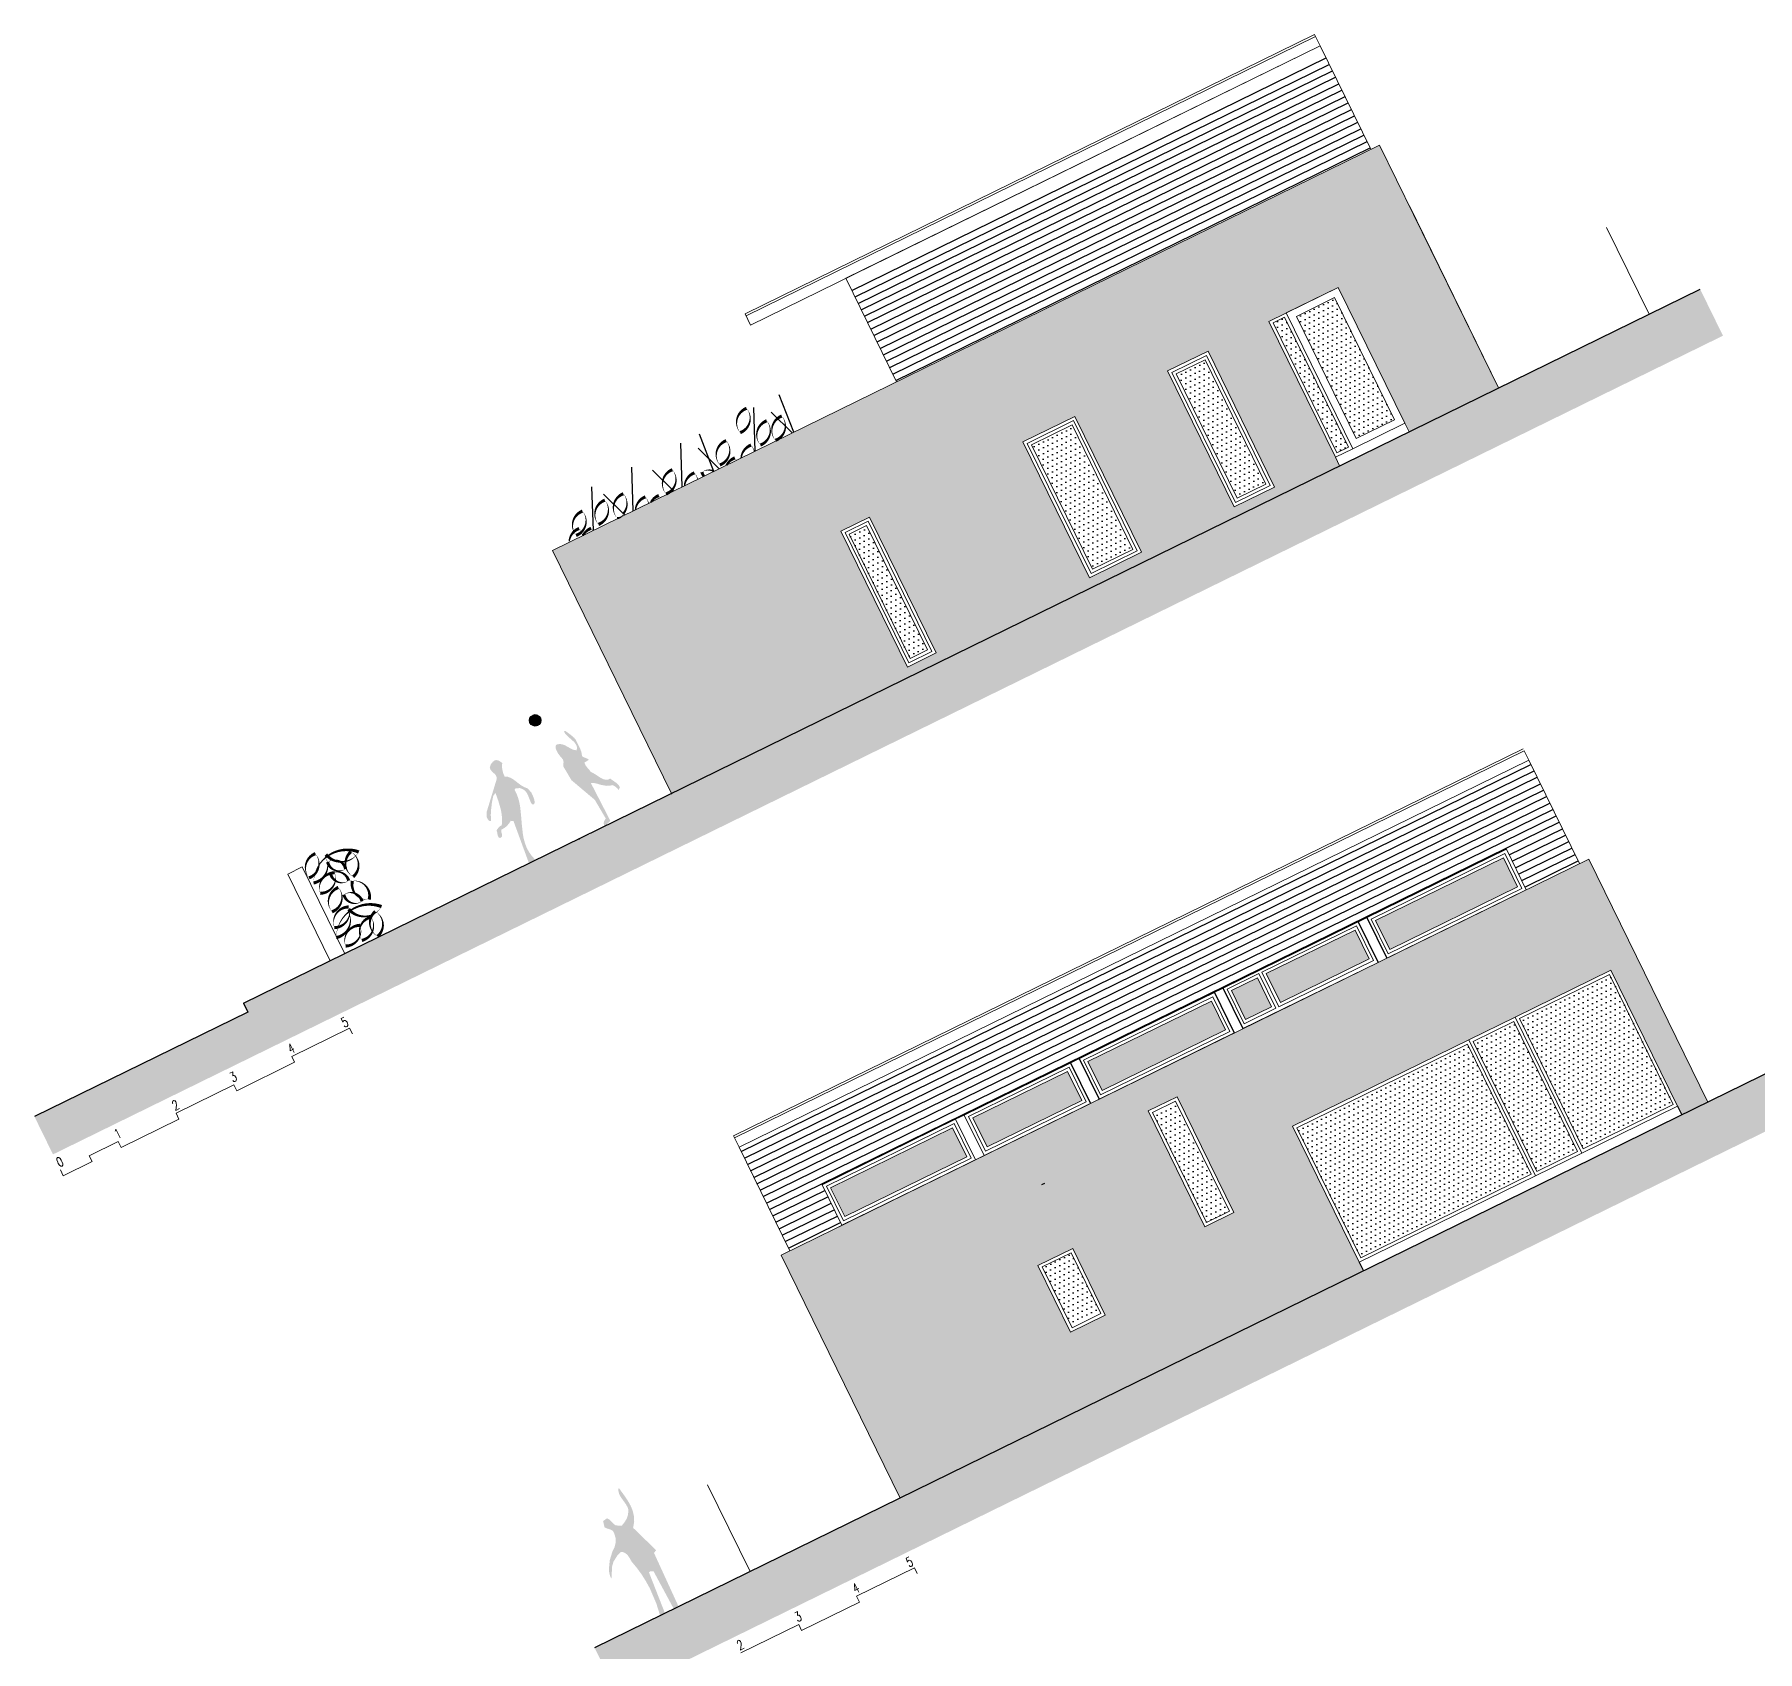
# Model space of a CAD drawing. Header units: millimetres. Extents: x 1754 to 2064, y 960 to 1845.
# Drawn here: x 1994 to 2020.75, y 1768.32 to 1793.42 of the extents above; entities that cross this region are included whole.
import ezdxf

# ---------------------------------------------------------------- set-up
doc = ezdxf.new("R2010")
doc.units = ezdxf.units.MM
for name, color, linetype in [('FIGURE_SAGOME', 252, 'Continuous'), ('koty', 3, 'Continuous'), ('okna', 4, 'Continuous'), ('SRAFA', 251, 'Continuous'), ('srafa fasada', 253, 'Continuous'), ('SRAFY', 3, 'Continuous'), ('STAFAZ', 252, 'Continuous'), ('T_stafaz', 7, 'Continuous'), ('zariz.predmety', 203, 'Continuous'), ('ZDIVO', 1, 'Continuous')]:
    doc.layers.add(name, color=color, linetype=linetype)
doc.layers.add('FLOATING-WINDOWS', color=2, linetype='Continuous', plot=False)
doc.styles.add('ROMANS', font='romans.shx', dxfattribs={"width": 0.7})
pattern_1 = [(26.114994, (1938.08568, 1884.87143), (0.000697075, 0.08874121), [0, -0.079375])]

msp = doc.modelspace()

# ---------------------------------------------------------------- hatches: boundary and pattern name
at = {"layer": 'FIGURE_SAGOME', "linetype": 'Continuous'}
h = msp.add_hatch(color=256, dxfattribs=at)
edge = h.paths.add_edge_path()
edge.add_line((2002.338, 1781.845), (2002.211, 1782.059))
edge.add_arc((2002.258, 1782.094), 0.0582, -162.8329, -143.6018, ccw=False)
edge.add_arc((2002.304, 1782.047), 0.106, 153.5795, 163.9329, ccw=False)
edge.add_line((2002.209, 1782.094), (2002.211, 1782.097))
edge.add_line((2002.211, 1782.097), (2002.215, 1782.129))
edge.add_line((2002.215, 1782.129), (2002.206, 1782.167))
edge.add_line((2002.206, 1782.167), (2002.163, 1782.216))
edge.add_line((2002.163, 1782.216), (2002.126, 1782.266))
edge.add_line((2002.126, 1782.266), (2002.1, 1782.319))
edge.add_line((2002.1, 1782.319), (2002.092, 1782.347))
edge.add_line((2002.092, 1782.347), (2002.09, 1782.376))
edge.add_line((2002.09, 1782.376), (2002.106, 1782.398))
edge.add_line((2002.106, 1782.398), (2002.151, 1782.408))
edge.add_line((2002.151, 1782.408), (2002.193, 1782.403))
edge.add_line((2002.193, 1782.403), (2002.233, 1782.389))
edge.add_line((2002.233, 1782.389), (2002.27, 1782.368))
edge.add_line((2002.27, 1782.368), (2002.344, 1782.327))
edge.add_line((2002.344, 1782.327), (2002.38, 1782.313))
edge.add_line((2002.38, 1782.313), (2002.418, 1782.311))
edge.add_line((2002.418, 1782.311), (2002.424, 1782.356))
edge.add_line((2002.424, 1782.356), (2002.41, 1782.395))
edge.add_line((2002.41, 1782.395), (2002.384, 1782.432))
edge.add_line((2002.384, 1782.432), (2002.35, 1782.465))
edge.add_line((2002.35, 1782.465), (2002.274, 1782.531))
edge.add_line((2002.274, 1782.531), (2002.242, 1782.565))
edge.add_line((2002.242, 1782.565), (2002.221, 1782.601))
edge.add_line((2002.221, 1782.601), (2002.242, 1782.611))
edge.add_line((2002.242, 1782.611), (2002.316, 1782.557))
edge.add_line((2002.316, 1782.557), (2002.384, 1782.5))
edge.add_arc((2002.286, 1782.409), 0.133, 28.3726, 43.0061, ccw=False)
edge.add_arc((2009.323, 1786.112), 7.818, -152.2562, -151.9039)
edge.add_line((2002.426, 1782.43), (2002.469, 1782.344))
edge.add_line((2002.469, 1782.344), (2002.491, 1782.284))
edge.add_line((2002.491, 1782.284), (2002.502, 1782.218))
edge.add_line((2002.502, 1782.218), (2002.533, 1782.2))
edge.add_line((2002.533, 1782.2), (2002.561, 1782.189))
edge.add_line((2002.561, 1782.189), (2002.587, 1782.179))
edge.add_line((2002.587, 1782.179), (2002.609, 1782.163))
edge.add_line((2002.609, 1782.163), (2002.57, 1782.138))
edge.add_line((2002.57, 1782.138), (2002.554, 1782.129))
edge.add_line((2002.554, 1782.129), (2002.539, 1782.116))
edge.add_line((2002.539, 1782.116), (2002.557, 1782.075))
edge.add_line((2002.557, 1782.075), (2002.585, 1782.039))
edge.add_line((2002.585, 1782.039), (2002.613, 1782.008))
edge.add_line((2002.613, 1782.008), (2002.635, 1781.975))
edge.add_line((2002.635, 1781.975), (2002.678, 1781.955))
edge.add_line((2002.678, 1781.955), (2002.718, 1781.93))
edge.add_line((2002.718, 1781.93), (2002.792, 1781.881))
edge.add_line((2002.792, 1781.881), (2002.829, 1781.863))
edge.add_line((2002.829, 1781.863), (2002.865, 1781.854))
edge.add_line((2002.865, 1781.854), (2002.902, 1781.854))
edge.add_line((2002.902, 1781.854), (2002.939, 1781.87))
edge.add_line((2002.939, 1781.87), (2003.032, 1781.805))
edge.add_line((2003.032, 1781.805), (2003.068, 1781.771))
edge.add_line((2003.068, 1781.771), (2003.081, 1781.753))
edge.add_line((2003.081, 1781.753), (2003.089, 1781.731))
edge.add_line((2003.089, 1781.731), (2003.067, 1781.693))
edge.add_line((2003.067, 1781.693), (2003.047, 1781.722))
edge.add_line((2003.047, 1781.722), (2003.02, 1781.745))
edge.add_line((2003.02, 1781.745), (2002.977, 1781.769))
edge.add_line((2002.977, 1781.769), (2002.926, 1781.759))
edge.add_line((2002.926, 1781.759), (2002.88, 1781.758))
edge.add_line((2002.88, 1781.758), (2002.794, 1781.774))
edge.add_line((2002.794, 1781.774), (2002.715, 1781.797))
edge.add_line((2002.715, 1781.797), (2002.676, 1781.803))
edge.add_line((2002.676, 1781.803), (2002.638, 1781.803))
edge.add_line((2002.638, 1781.803), (2002.94, 1781.217))
edge.add_line((2002.94, 1781.217), (2002.894, 1781.165))
edge.add_line((2002.894, 1781.165), (2002.869, 1781.15))
edge.add_line((2002.869, 1781.15), (2002.843, 1781.142))
edge.add_line((2002.843, 1781.142), (2002.838, 1781.181))
edge.add_line((2002.838, 1781.181), (2002.844, 1781.209))
edge.add_line((2002.844, 1781.209), (2002.857, 1781.231))
edge.add_line((2002.857, 1781.231), (2002.871, 1781.249))
edge.add_line((2002.871, 1781.249), (2002.7, 1781.54))
edge.add_line((2002.7, 1781.54), (2002.338, 1781.845))
h = msp.add_hatch(color=256, dxfattribs=at)
edge = h.paths.add_edge_path()
edge.add_arc((2001.95, 1781.88), 0.327, 216.587, 224.1564)
edge.add_line((2001.716, 1781.653), (2001.716, 1781.653))
edge.add_line((2001.716, 1781.653), (2001.748, 1781.58))
edge.add_line((2001.748, 1781.58), (2001.761, 1781.538))
edge.add_line((2001.761, 1781.538), (2001.769, 1781.491))
edge.add_line((2001.769, 1781.491), (2001.751, 1781.47))
edge.add_line((2001.751, 1781.47), (2001.725, 1781.47))
edge.add_line((2001.725, 1781.47), (2001.705, 1781.506))
edge.add_line((2001.705, 1781.506), (2001.689, 1781.545))
edge.add_line((2001.689, 1781.545), (2001.658, 1781.621))
edge.add_line((2001.658, 1781.621), (2001.638, 1781.656))
edge.add_line((2001.638, 1781.656), (2001.611, 1781.686))
edge.add_line((2001.611, 1781.686), (2001.578, 1781.709))
edge.add_line((2001.578, 1781.709), (2001.533, 1781.724))
edge.add_line((2001.533, 1781.724), (2001.515, 1781.721))
edge.add_line((2001.515, 1781.721), (2001.494, 1781.721))
edge.add_line((2001.494, 1781.721), (2001.472, 1781.717))
edge.add_line((2001.472, 1781.717), (2001.461, 1781.71))
edge.add_line((2001.461, 1781.71), (2001.453, 1781.698))
edge.add_line((2001.453, 1781.698), (2001.484, 1781.638))
edge.add_line((2001.484, 1781.638), (2001.508, 1781.576))
edge.add_line((2001.508, 1781.576), (2001.526, 1781.51))
edge.add_line((2001.526, 1781.51), (2001.54, 1781.441))
edge.add_line((2001.54, 1781.441), (2001.555, 1781.299))
edge.add_line((2001.555, 1781.299), (2001.567, 1781.154))
edge.add_line((2001.567, 1781.154), (2001.583, 1781.009))
edge.add_line((2001.583, 1781.009), (2001.596, 1780.939))
edge.add_line((2001.596, 1780.939), (2001.615, 1780.87))
edge.add_line((2001.615, 1780.87), (2001.64, 1780.803))
edge.add_line((2001.64, 1780.803), (2001.673, 1780.74))
edge.add_line((2001.673, 1780.74), (2001.714, 1780.679))
edge.add_line((2001.714, 1780.679), (2001.766, 1780.621))
edge.add_line((2001.766, 1780.621), (2001.771, 1780.605))
edge.add_line((2001.771, 1780.605), (2001.769, 1780.593))
edge.add_line((2001.769, 1780.593), (2001.746, 1780.58))
edge.add_line((2001.746, 1780.58), (2001.711, 1780.575))
edge.add_line((2001.711, 1780.575), (2001.675, 1780.564))
edge.add_line((2001.675, 1780.564), (2001.438, 1781.21))
edge.add_line((2001.438, 1781.21), (2001.396, 1781.215))
edge.add_line((2001.396, 1781.215), (2001.369, 1781.175))
edge.add_line((2001.369, 1781.175), (2001.34, 1781.14))
edge.add_line((2001.34, 1781.14), (2001.303, 1781.108))
edge.add_line((2001.303, 1781.108), (2001.249, 1781.076))
edge.add_line((2001.249, 1781.076), (2001.249, 1781.041))
edge.add_line((2001.249, 1781.041), (2001.259, 1781.007))
edge.add_line((2001.259, 1781.007), (2001.261, 1780.991))
edge.add_line((2001.261, 1780.991), (2001.26, 1780.975))
edge.add_line((2001.26, 1780.975), (2001.251, 1780.962))
edge.add_line((2001.251, 1780.962), (2001.233, 1780.949))
edge.add_line((2001.233, 1780.949), (2001.215, 1780.952))
edge.add_line((2001.215, 1780.952), (2001.204, 1780.961))
edge.add_line((2001.204, 1780.961), (2001.192, 1780.992))
edge.add_line((2001.192, 1780.992), (2001.185, 1781.031))
edge.add_line((2001.185, 1781.031), (2001.175, 1781.067))
edge.add_line((2001.175, 1781.067), (2001.201, 1781.105))
edge.add_line((2001.201, 1781.105), (2001.224, 1781.131))
edge.add_line((2001.224, 1781.131), (2001.255, 1781.146))
edge.add_line((2001.255, 1781.146), (2001.261, 1781.2))
edge.add_line((2001.261, 1781.2), (2001.26, 1781.26))
edge.add_line((2001.26, 1781.26), (2001.253, 1781.323))
edge.add_line((2001.253, 1781.323), (2001.241, 1781.389))
edge.add_line((2001.241, 1781.389), (2001.203, 1781.522))
edge.add_line((2001.203, 1781.522), (2001.158, 1781.647))
edge.add_line((2001.158, 1781.647), (2001.124, 1781.604))
edge.add_line((2001.124, 1781.604), (2001.103, 1781.498))
edge.add_line((2001.103, 1781.498), (2001.091, 1781.4))
edge.add_line((2001.091, 1781.4), (2001.085, 1781.307))
edge.add_line((2001.085, 1781.307), (2001.089, 1781.213))
edge.add_line((2001.089, 1781.213), (2001.07, 1781.211))
edge.add_line((2001.07, 1781.211), (2001.056, 1781.217))
edge.add_line((2001.056, 1781.217), (2001.037, 1781.243))
edge.add_line((2001.037, 1781.243), (2001.02, 1781.276))
edge.add_line((2001.02, 1781.276), (2001.02, 1781.276))
edge.add_line((2001.02, 1781.276), (2001.019, 1781.353))
edge.add_line((2001.019, 1781.353), (2001.021, 1781.353))
edge.add_line((2001.021, 1781.353), (2001.175, 1781.856))
edge.add_line((2001.175, 1781.856), (2001.177, 1781.886))
edge.add_line((2001.177, 1781.886), (2001.17, 1781.911))
edge.add_line((2001.17, 1781.911), (2001.156, 1781.932))
edge.add_line((2001.156, 1781.932), (2001.136, 1781.951))
edge.add_line((2001.136, 1781.951), (2001.095, 1781.991))
edge.add_line((2001.095, 1781.991), (2001.078, 1782.015))
edge.add_line((2001.078, 1782.015), (2001.069, 1782.044))
edge.add_line((2001.069, 1782.044), (2001.086, 1782.092))
edge.add_line((2001.086, 1782.092), (2001.116, 1782.13))
edge.add_line((2001.116, 1782.13), (2001.135, 1782.147))
edge.add_line((2001.135, 1782.147), (2001.161, 1782.157))
edge.add_line((2001.161, 1782.157), (2001.187, 1782.156))
edge.add_line((2001.187, 1782.156), (2001.21, 1782.149))
edge.add_line((2001.21, 1782.149), (2001.264, 1782.113))
edge.add_line((2001.264, 1782.113), (2001.258, 1782.066))
edge.add_line((2001.258, 1782.066), (2001.263, 1782.014))
edge.add_line((2001.263, 1782.014), (2001.276, 1781.96))
edge.add_line((2001.276, 1781.96), (2001.299, 1781.903))
edge.add_line((2001.299, 1781.903), (2001.35, 1781.898))
edge.add_line((2001.35, 1781.898), (2001.394, 1781.882))
edge.add_line((2001.394, 1781.882), (2001.435, 1781.858))
edge.add_line((2001.435, 1781.858), (2001.474, 1781.828))
edge.add_line((2001.474, 1781.828), (2001.556, 1781.766))
edge.add_line((2001.556, 1781.766), (2001.603, 1781.739))
edge.add_line((2001.603, 1781.739), (2001.657, 1781.718))
edge.add_line((2001.657, 1781.718), (2001.657, 1781.719))
edge.add_arc((2001.44, 1781.487), 0.317, 38.7099, 46.7886, ccw=False)
h = msp.add_hatch(color=256, dxfattribs=at)
edge = h.paths.add_edge_path()
edge.add_line((2002.971, 1769.866), (2002.932, 1769.737))
edge.add_line((2002.932, 1769.737), (2002.921, 1769.624))
edge.add_arc((2003.235, 1769.595), 0.315, 174.6868, 191.2875)
edge.add_arc((2003.188, 1769.586), 0.267, 191.2875, 209.0431)
edge.add_arc((2002.921, 1769.485), 0.0441, 319.9672, 372.6952)
edge.add_line((2002.964, 1769.494), (2002.964, 1769.557))
edge.add_line((2002.964, 1769.557), (2002.967, 1769.632))
edge.add_line((2002.967, 1769.632), (2002.987, 1769.709))
edge.add_arc((2003.11, 1769.679), 0.127, 142.2667, 165.8781, ccw=False)
edge.add_arc((2003.814, 1769.195), 0.98, 141.7667, 145.082, ccw=False)
edge.add_arc((2003.107, 1769.764), 0.0734, 148.0436, 148.9041, ccw=False)
edge.add_line((2003.044, 1769.803), (2003.044, 1769.802))
edge.add_line((2003.044, 1769.802), (2003.05, 1769.812))
edge.add_line((2003.05, 1769.812), (2003.104, 1769.866))
edge.add_line((2003.104, 1769.866), (2003.136, 1769.863))
edge.add_line((2003.136, 1769.863), (2003.165, 1769.852))
edge.add_line((2003.165, 1769.852), (2003.189, 1769.835))
edge.add_line((2003.189, 1769.835), (2003.211, 1769.814))
edge.add_line((2003.211, 1769.814), (2003.245, 1769.765))
edge.add_line((2003.245, 1769.765), (2003.269, 1769.719))
edge.add_line((2003.269, 1769.719), (2003.352, 1769.619))
edge.add_line((2003.352, 1769.619), (2003.428, 1769.515))
edge.add_line((2003.428, 1769.515), (2003.495, 1769.408))
edge.add_line((2003.495, 1769.408), (2003.556, 1769.297))
edge.add_line((2003.556, 1769.297), (2003.653, 1769.071))
edge.add_line((2003.653, 1769.071), (2003.724, 1768.846))
edge.add_line((2003.724, 1768.846), (2003.79, 1768.848))
edge.add_line((2003.79, 1768.848), (2003.81, 1768.861))
edge.add_line((2003.81, 1768.861), (2003.542, 1769.545))
edge.add_line((2003.542, 1769.545), (2003.558, 1769.567))
edge.add_line((2003.558, 1769.567), (2003.612, 1769.565))
edge.add_line((2003.612, 1769.565), (2003.925, 1768.984))
edge.add_line((2003.925, 1768.984), (2003.994, 1769.032))
edge.add_line((2003.994, 1769.032), (2003.619, 1769.85))
edge.add_line((2003.619, 1769.85), (2003.652, 1769.893))
edge.add_line((2003.652, 1769.893), (2003.295, 1770.24))
edge.add_line((2003.295, 1770.24), (2003.311, 1770.334))
edge.add_line((2003.311, 1770.334), (2003.307, 1770.423))
edge.add_line((2003.307, 1770.423), (2003.288, 1770.506))
edge.add_line((2003.288, 1770.506), (2003.256, 1770.584))
edge.add_line((2003.256, 1770.584), (2003.215, 1770.658))
edge.add_line((2003.215, 1770.658), (2003.168, 1770.728))
edge.add_line((2003.168, 1770.728), (2003.069, 1770.864))
edge.add_line((2003.069, 1770.864), (2003.066, 1770.816))
edge.add_line((2003.066, 1770.816), (2003.076, 1770.771))
edge.add_line((2003.076, 1770.771), (2003.097, 1770.729))
edge.add_line((2003.097, 1770.729), (2003.124, 1770.688))
edge.add_line((2003.124, 1770.688), (2003.181, 1770.609))
edge.add_line((2003.181, 1770.609), (2003.205, 1770.568))
edge.add_line((2003.205, 1770.568), (2003.221, 1770.524))
edge.add_line((2003.221, 1770.524), (2003.216, 1770.445))
edge.add_line((2003.216, 1770.445), (2003.194, 1770.38))
edge.add_line((2003.194, 1770.38), (2003.16, 1770.325))
edge.add_line((2003.16, 1770.325), (2003.118, 1770.273))
edge.add_line((2003.118, 1770.273), (2003.022, 1770.278))
edge.add_line((2003.022, 1770.278), (2002.982, 1770.311))
edge.add_line((2002.982, 1770.311), (2002.95, 1770.345))
edge.add_line((2002.95, 1770.345), (2002.919, 1770.373))
edge.add_line((2002.919, 1770.373), (2002.888, 1770.387))
edge.add_line((2002.888, 1770.387), (2002.829, 1770.345))
edge.add_line((2002.829, 1770.345), (2002.85, 1770.249))
edge.add_line((2002.85, 1770.249), (2002.888, 1770.231))
edge.add_line((2002.888, 1770.231), (2002.932, 1770.218))
edge.add_line((2002.932, 1770.218), (2002.973, 1770.2))
edge.add_line((2002.973, 1770.2), (2002.987, 1770.184))
edge.add_line((2002.987, 1770.184), (2002.998, 1770.161))
edge.add_line((2002.998, 1770.161), (2003.022, 1770.086))
edge.add_line((2003.022, 1770.086), (2003.023, 1770.007))
edge.add_line((2003.023, 1770.007), (2003.004, 1769.933))
edge.add_line((2003.004, 1769.933), (2002.971, 1769.866))
edge.add_line((2002.971, 1769.866), (2002.971, 1769.866))
at = {"layer": 'SRAFA'}
h = msp.add_hatch(dxfattribs=at)
h.set_pattern_fill('LINE,_O', color=256, scale=0.035)
h.set_pattern_definition([(26.11499, (1938.17371, 1884.69185), (-0.04891435, 0.09978052), [])])
h.paths.add_polyline_path([(2014.048, 1793.067), (2006.685, 1789.457), (2007.385, 1788.03), (2014.748, 1791.639)])
for points in [[(1994.289, 1776.037), (2020.213, 1788.745), (2019.859, 1789.467), (2002.623, 1781.017), (2002.626, 1780.997), (2002.586, 1781), (1997.247, 1778.382), (1997.313, 1778.247), (1994.001, 1776.624)], [(2003.051, 1767.656), (2027.889, 1779.832), (2027.601, 1780.419), (2024.289, 1778.796), (2024.223, 1778.93), (2016.612, 1775.199), (2016.599, 1775.18), (2016.577, 1775.175), (2016.574, 1775.181), (2002.697, 1768.378)]]:
    msp.add_hatch(color=256, dxfattribs=at).paths.add_polyline_path(points)
h = msp.add_hatch(dxfattribs=at)
h.set_pattern_fill('LINE,_O', color=256, scale=0.035)
h.set_pattern_definition([(26.11499, (1938.08568, 1884.87143), (-0.04891435, 0.09978052), [])])
h.paths.add_polyline_path([(2017.198, 1782.158), (2004.939, 1776.148), (2005.727, 1774.541), (2006.535, 1774.937), (2006.227, 1775.565), (2008.3, 1776.582), (2008.435, 1776.648), (2010.086, 1777.457), (2016.851, 1780.773), (2017.159, 1780.145), (2017.986, 1780.55)])
h = msp.add_hatch(dxfattribs=at)
h.set_pattern_fill('LINE,_O', color=256, scale=0.07)
h.set_pattern_definition([(206.115, (2003.21484, 1716.31892), (0.0978287, -0.199561), [])])
h.paths.add_polyline_path([(2013.157, 1779.07), (2013.714, 1779.343), (2013.826, 1779.115), (2013.269, 1778.842)], flags=24)
at = {"layer": 'srafa fasada', "linetype": 'Continuous', "lineweight": 0}
h = msp.add_hatch(color=253, dxfattribs=at)
h.dxf.hatch_style = 1
h.paths.add_polyline_path([(2014.883, 1791.705), (2003.108, 1785.933, -0.092693), (2003.078, 1785.918), (2002.042, 1785.411), (2003.891, 1781.639), (2014.262, 1786.723), (2014.196, 1786.858), (2013.162, 1788.968), (2014.239, 1789.496), (2015.274, 1787.386), (2015.34, 1787.251), (2016.731, 1787.934)])
h.paths.add_polyline_path([(2009.346, 1787.097), (2010.154, 1787.493), (2011.188, 1785.383), (2010.38, 1784.987)], flags=16)
h.paths.add_polyline_path([(2009.412, 1787.074), (2010.131, 1787.427), (2011.121, 1785.406), (2010.403, 1785.054)], flags=0)
h.paths.add_polyline_path([(2009.479, 1787.052), (2010.108, 1787.36), (2011.054, 1785.429), (2010.426, 1785.121)], flags=0)
h.paths.add_polyline_path([(2006.966, 1785.931), (2008, 1783.821), (2007.552, 1783.601), (2006.517, 1785.711)], flags=16)
h.paths.add_polyline_path([(2006.943, 1785.864), (2007.934, 1783.844), (2007.574, 1783.668), (2006.584, 1785.688)], flags=0)
h.paths.add_polyline_path([(2006.92, 1785.797), (2007.867, 1783.867), (2007.597, 1783.734), (2006.651, 1785.665)], flags=0)
h.paths.add_polyline_path([(2011.59, 1788.198), (2012.219, 1788.506), (2013.253, 1786.396), (2012.625, 1786.088)], flags=16)
h.paths.add_polyline_path([(2011.657, 1788.175), (2012.196, 1788.439), (2013.186, 1786.419), (2012.648, 1786.155)], flags=0)
h.paths.add_polyline_path([(2011.724, 1788.152), (2012.173, 1788.372), (2013.119, 1786.442), (2012.671, 1786.221)], flags=0)
h = msp.add_hatch(color=253, dxfattribs=at)
h.dxf.hatch_style = 1
h.paths.add_polyline_path([(2018.13, 1780.621), (2012.716, 1777.967), (2006.985, 1775.157), (2006.535, 1774.937), (2006.311, 1774.827), (2005.593, 1774.475), (2007.441, 1770.703), (2014.632, 1774.229), (2014.566, 1774.363), (2013.532, 1776.473), (2016.269, 1777.815), (2016.987, 1778.167), (2018.474, 1778.896), (2019.508, 1776.786), (2019.574, 1776.651), (2019.979, 1776.85)])
h.paths.add_polyline_path([(2012.619, 1775.135), (2012.17, 1774.915), (2011.29, 1776.711), (2011.739, 1776.931)], flags=16)
h.paths.add_polyline_path([(2012.552, 1775.158), (2012.193, 1774.982), (2011.357, 1776.688), (2011.716, 1776.864)], flags=0)
h.paths.add_polyline_path([(2010.118, 1774.577), (2010.624, 1773.544), (2010.086, 1773.28), (2009.579, 1774.313)], flags=16)
h.paths.add_polyline_path([(2010.095, 1774.51), (2010.557, 1773.567), (2010.108, 1773.347), (2009.646, 1774.29)], flags=0)
at = {"layer": 'SRAFY'}
h = msp.add_hatch(dxfattribs=at)
h.set_pattern_fill('DOTS', color=256, scale=0.05, style=0)
h.set_pattern_definition(pattern_1)
h.paths.add_polyline_path([(2014.184, 1789.336), (2013.592, 1789.045), (2014.52, 1787.151), (2015.113, 1787.441)])
h.paths.add_polyline_path([(2013.408, 1789.033), (2013.229, 1788.945), (2014.219, 1786.925), (2014.399, 1787.013)])
h = msp.add_hatch(dxfattribs=at)
h.set_pattern_fill('DOTS', color=256, scale=0.05, style=0)
h.set_pattern_definition([(26.11499, (1938.44484, 1885.0475), (0.000697075, 0.08874121), [0, -0.079375])])
h.paths.add_polyline_path([(2012.173, 1788.372), (2011.724, 1788.152), (2012.671, 1786.221), (2013.119, 1786.442)])
h = msp.add_hatch(dxfattribs=at)
h.set_pattern_fill('DOTS', color=256, scale=0.05, style=0)
h.set_pattern_definition(pattern_1)
h.paths.add_polyline_path([(2010.108, 1787.36), (2009.479, 1787.052), (2010.426, 1785.121), (2011.054, 1785.429)])
h = msp.add_hatch(dxfattribs=at)
h.set_pattern_fill('DOTS', color=256, scale=0.05, style=0)
h.set_pattern_definition(pattern_1)
h.paths.add_polyline_path([(2007.597, 1783.734), (2007.867, 1783.867), (2006.92, 1785.797), (2006.651, 1785.665)])
h = msp.add_hatch(dxfattribs=at)
h.set_pattern_fill('DOTS', color=256, scale=0.05, style=0)
h.set_pattern_definition(pattern_1)
h.paths.add_polyline_path([(2008.254, 1776.448), (2006.361, 1775.52), (2006.581, 1775.071), (2008.475, 1775.999)])
h.paths.add_polyline_path([(2010.04, 1777.323), (2008.569, 1776.602), (2008.789, 1776.153), (2010.26, 1776.874)])
h.paths.add_polyline_path([(2012.273, 1778.417), (2010.355, 1777.477), (2010.575, 1777.028), (2012.493, 1777.969)])
h.paths.add_polyline_path([(2012.987, 1778.777), (2012.583, 1778.579), (2012.803, 1778.13), (2013.207, 1778.328)])
h.paths.add_polyline_path([(2014.501, 1779.52), (2013.122, 1778.843), (2013.342, 1778.394), (2014.721, 1779.071)])
h.paths.add_polyline_path([(2016.805, 1780.639), (2014.819, 1779.666), (2015.039, 1779.217), (2017.025, 1780.19)])
h = msp.add_hatch(dxfattribs=at)
h.set_pattern_fill('DOTS', color=256, scale=0.05, style=0)
h.set_pattern_definition([(206.115, (2003.214836, 1716.318925), (-0.00069708, -0.08874121), [0, -0.079375])])
h.paths.add_polyline_path([(2014.589, 1774.43), (2017.236, 1775.728), (2016.246, 1777.748), (2013.599, 1776.45)])
h.paths.add_polyline_path([(2017.326, 1775.772), (2017.955, 1776.08), (2016.964, 1778.1), (2016.336, 1777.792)])
h.paths.add_polyline_path([(2018.044, 1776.124), (2019.441, 1776.809), (2018.451, 1778.829), (2017.054, 1778.144)])
h = msp.add_hatch(dxfattribs=at)
h.set_pattern_fill('DOTS', color=256, scale=0.05, style=0)
h.set_pattern_definition(pattern_1)
h.paths.add_polyline_path([(2011.716, 1776.864), (2011.357, 1776.688), (2012.193, 1774.982), (2012.552, 1775.158)])
h = msp.add_hatch(dxfattribs=at)
h.set_pattern_fill('DOTS', color=256, scale=0.05, style=0)
h.set_pattern_definition(pattern_1)
h.paths.add_polyline_path([(2010.557, 1773.567), (2010.108, 1773.347), (2009.646, 1774.29), (2010.095, 1774.51)])
at = {"layer": 'STAFAZ'}
h = msp.add_hatch(color=256, dxfattribs=at)
edge = h.paths.add_edge_path()
edge.add_arc((2001.775, 1782.774), 0.0889, 0, 360)

# ---------------------------------------------------------------- linework, layer by layer
at = {"layer": 'FLOATING-WINDOWS'}
msp.add_line((2009.679, 1775.587), (2009.634, 1775.565), dxfattribs=at)
at = {"layer": 'okna', "linetype": 'Continuous', "lineweight": 0}
for p, q in [((2005.032, 1789.087), (2013.874, 1793.421)), ((2005.032, 1789.087), (2013.874, 1793.421)), ((2005.047, 1789.055), (2013.89, 1793.39)), ((2005.118, 1788.911), (2013.96, 1793.246)), ((2013.96, 1793.246), (2006.595, 1789.636)), ((2013.96, 1793.246), (2013.874, 1793.421)), ((2013.96, 1793.246), (2014.748, 1791.639)), ((2002.042, 1785.411), (2014.883, 1791.705)), ((2014.883, 1791.705), (2016.731, 1787.934)), ((2015.345, 1790.762), (2016.731, 1787.934)), ((2019.066, 1789.078), (2018.406, 1790.425)), ((2006.597, 1789.637), (2007.385, 1788.03)), ((2014.239, 1789.496), (2013.162, 1788.968)), ((2014.239, 1789.496), (2015.274, 1787.386)), ((2005.118, 1788.911), (2005.032, 1789.087)), ((2013.162, 1788.968), (2014.196, 1786.858)), ((2013.431, 1789.1), (2014.465, 1786.99)), ((2015.274, 1787.386), (2015.34, 1787.251)), ((2014.196, 1786.858), (2014.465, 1786.99)), ((2014.196, 1786.858), (2014.262, 1786.723)), ((2002.042, 1785.411), (2003.891, 1781.639)), ((2017.113, 1782.333), (2004.854, 1776.323)), ((2017.128, 1782.301), (2004.869, 1776.292)), ((2017.128, 1782.301), (2017.198, 1782.158)), ((2017.198, 1782.158), (2004.939, 1776.148)), ((2017.198, 1782.158), (2017.986, 1780.55)), ((2016.851, 1780.773), (2008.435, 1776.648)), ((1997.933, 1780.389), (1998.158, 1780.499)), ((1998.594, 1779.042), (1997.933, 1780.389)), ((1998.158, 1780.499), (1998.818, 1779.152)), ((2018.13, 1780.621), (2012.716, 1777.967)), ((2018.13, 1780.621), (2012.716, 1777.967)), ((2018.13, 1780.621), (2019.979, 1776.85)), ((2012.716, 1777.967), (2006.985, 1775.157)), ((2010.763, 1777.009), (2007.434, 1775.377)), ((2008.3, 1776.582), (2008.435, 1776.648)), ((2004.939, 1776.148), (2004.854, 1776.323)), ((2004.939, 1776.148), (2005.727, 1774.541)), ((2006.985, 1775.157), (2005.593, 1774.475)), ((2006.985, 1775.157), (2006.311, 1774.827)), ((2005.593, 1774.475), (2007.441, 1770.703)), ((2005.11, 1769.56), (2004.45, 1770.907))]:
    msp.add_line(p, q, dxfattribs=at)
for points in [[(2013.431, 1789.1), (2014.239, 1789.496), (2015.274, 1787.386), (2014.465, 1786.99)], [(2013.592, 1789.045), (2014.184, 1789.336), (2015.113, 1787.441), (2014.52, 1787.151)], [(2013.229, 1788.945), (2013.408, 1789.033), (2014.399, 1787.013), (2014.219, 1786.925)], [(2012.625, 1786.088), (2013.253, 1786.396), (2012.219, 1788.506), (2011.59, 1788.198)], [(2012.648, 1786.155), (2013.186, 1786.419), (2012.196, 1788.439), (2011.657, 1788.175)], [(2012.671, 1786.221), (2013.119, 1786.442), (2012.173, 1788.372), (2011.724, 1788.152)], [(2010.38, 1784.987), (2011.188, 1785.383), (2010.154, 1787.493), (2009.346, 1787.097)], [(2010.403, 1785.054), (2011.121, 1785.406), (2010.131, 1787.427), (2009.412, 1787.074)], [(2010.426, 1785.121), (2011.054, 1785.429), (2010.108, 1787.36), (2009.479, 1787.052)], [(2007.552, 1783.601), (2008, 1783.821), (2006.966, 1785.931), (2006.517, 1785.711)], [(2007.574, 1783.668), (2007.934, 1783.844), (2006.943, 1785.864), (2006.584, 1785.688)], [(2007.597, 1783.734), (2007.867, 1783.867), (2006.92, 1785.797), (2006.651, 1785.665)], [(2017.159, 1780.145), (2014.994, 1779.083), (2014.686, 1779.712), (2016.851, 1780.773)], [(2017.092, 1780.167), (2015.017, 1779.15), (2014.752, 1779.689), (2016.828, 1780.706)], [(2017.025, 1780.19), (2015.039, 1779.217), (2014.819, 1779.666), (2016.805, 1780.639)], [(2014.859, 1779.017), (2012.761, 1777.989), (2012.453, 1778.617), (2014.551, 1779.646)], [(2014.788, 1779.048), (2013.319, 1778.328), (2013.055, 1778.866), (2014.524, 1779.587)], [(2014.721, 1779.071), (2013.342, 1778.394), (2013.122, 1778.843), (2014.501, 1779.52)], [(2013.274, 1778.306), (2012.78, 1778.063), (2012.516, 1778.602), (2013.01, 1778.844)], [(2013.207, 1778.328), (2012.803, 1778.13), (2012.583, 1778.579), (2012.987, 1778.777)], [(2016.987, 1778.167), (2018.474, 1778.896), (2019.508, 1776.786), (2018.021, 1776.057)], [(2017.054, 1778.144), (2018.451, 1778.829), (2019.441, 1776.809), (2018.044, 1776.124)], [(2012.627, 1777.923), (2010.529, 1776.894), (2010.221, 1777.523), (2012.318, 1778.551)], [(2012.56, 1777.946), (2010.552, 1776.961), (2010.288, 1777.5), (2012.296, 1778.484)], [(2012.493, 1777.969), (2010.575, 1777.028), (2010.355, 1777.477), (2012.273, 1778.417)], [(2018.021, 1776.057), (2017.303, 1775.705), (2016.269, 1777.815), (2016.987, 1778.167)], [(2017.955, 1776.08), (2017.326, 1775.772), (2016.336, 1777.792), (2016.964, 1778.1)], [(2013.532, 1776.473), (2016.269, 1777.815), (2017.303, 1775.705), (2014.566, 1774.363)], [(2013.599, 1776.45), (2016.246, 1777.748), (2017.236, 1775.728), (2014.589, 1774.43)], [(2010.394, 1776.828), (2008.743, 1776.019), (2008.435, 1776.648), (2010.086, 1777.457)], [(2010.327, 1776.851), (2008.766, 1776.086), (2008.502, 1776.625), (2010.063, 1777.39)], [(2010.26, 1776.874), (2008.789, 1776.153), (2008.569, 1776.602), (2010.04, 1777.323)], [(2012.619, 1775.135), (2012.17, 1774.915), (2011.29, 1776.711), (2011.739, 1776.931)], [(2012.552, 1775.158), (2012.193, 1774.982), (2011.357, 1776.688), (2011.716, 1776.864)], [(2008.608, 1775.953), (2006.535, 1774.937), (2006.227, 1775.565), (2008.3, 1776.582)], [(2006.227, 1775.565), (2008.3, 1776.582), (2008.608, 1775.953), (2006.535, 1774.937)], [(2006.294, 1775.542), (2008.277, 1776.515), (2008.541, 1775.976), (2006.558, 1775.004)], [(2006.361, 1775.52), (2008.254, 1776.448), (2008.475, 1775.999), (2006.581, 1775.071)], [(2010.624, 1773.544), (2010.086, 1773.28), (2009.579, 1774.313), (2010.118, 1774.577)], [(2010.557, 1773.567), (2010.108, 1773.347), (2009.646, 1774.29), (2010.095, 1774.51)]]:
    msp.add_lwpolyline(points, close=True, dxfattribs=at)
at = {"layer": 'SRAFY', "linetype": 'Continuous', "lineweight": 0}
for p, q in [((1997.995, 1777.556), (1998.893, 1777.997)), ((1998.893, 1777.997), (1998.937, 1777.907)), ((1997.141, 1777.026), (1998.039, 1777.467)), ((1998.039, 1777.467), (1997.995, 1777.556)), ((1996.199, 1776.676), (1997.097, 1777.116)), ((1997.097, 1777.116), (1997.141, 1777.026)), ((1996.243, 1776.586), (1996.199, 1776.676)), ((1995.345, 1776.146), (1996.243, 1776.586)), ((1994.852, 1776.016), (1995.301, 1776.236)), ((1995.301, 1776.236), (1995.345, 1776.146)), ((1994.447, 1775.706), (1994.896, 1775.926)), ((1994.896, 1775.926), (1994.852, 1776.016)), ((1994.403, 1775.796), (1994.447, 1775.706)), ((2006.763, 1769.178), (2007.661, 1769.618)), ((2007.661, 1769.618), (2007.705, 1769.529)), ((2006.807, 1769.088), (2006.763, 1769.178)), ((2005.909, 1768.648), (2006.807, 1769.088)), ((2004.967, 1768.298), (2005.865, 1768.738)), ((2005.865, 1768.738), (2005.909, 1768.648))]:
    msp.add_line(p, q, dxfattribs=at)
at = {"layer": 'SRAFY'}
for p, q in [((2019.508, 1776.786), (2019.574, 1776.651)), ((2014.566, 1774.363), (2014.632, 1774.229))]:
    msp.add_line(p, q, dxfattribs=at)
at = {"layer": 'STAFAZ'}
for p, q in [((2014.551, 1779.646), (2014.859, 1779.017)), ((2014.686, 1779.712), (2014.994, 1779.083)), ((2012.315, 1778.559), (2012.627, 1777.923)), ((2012.449, 1778.625), (2012.761, 1777.989)), ((2010.086, 1777.457), (2010.394, 1776.828)), ((2010.221, 1777.523), (2010.529, 1776.894))]:
    msp.add_line(p, q, dxfattribs=at)
msp.add_circle((2001.775, 1782.774), 0.0889, dxfattribs=at)
at = {"layer": 'T_stafaz'}
for p, q in [((2005.19, 1786.953), (2005.169, 1787.633)), ((2005.788, 1787.247), (2005.562, 1787.825)), ((2005.764, 1787.235), (2005.435, 1787.557)), ((2004.058, 1786.398), (2004.037, 1787.078)), ((2004.549, 1786.639), (2004.325, 1787.215)), ((2004.632, 1786.68), (2004.306, 1787)), ((2003.296, 1786.025), (2003.276, 1786.705)), ((2003.926, 1786.334), (2003.597, 1786.656)), ((2002.677, 1785.721), (2002.656, 1786.401)), ((2003.165, 1785.961), (2002.836, 1786.283))]:
    msp.add_line(p, q, dxfattribs=at)
for points in [[(2004.971, 1786.846, 0.0208, 0.05, -0.288048), (2005.125, 1787.047, 0, 0.0125, -0.120098), (2005.175, 1786.946, 0, 0.0125, -0.120098)], [(2004.092, 1786.415, 0.0208, 0.05, -0.288048), (2004.246, 1786.616, 0, 0.0125, -0.120098), (2004.296, 1786.515, 0, 0.0125, -0.120098)], [(2003.331, 1786.042, 0.0208, 0.05, -0.288048), (2003.485, 1786.243, 0, 0.0125, -0.120098), (2003.535, 1786.142, 0, 0.0125, -0.120098)], [(2003.571, 1786.16, 0.0319, 0.05, -0.175076), (2003.694, 1786.264, 0, 0.00439, -0.04218), (2003.718, 1786.232, 0, 0.00439, -0.04218)], [(2002.302, 1785.552, 0.0208, 0.05, -0.288048), (2002.456, 1785.752, 0, 0.0125, -0.120098), (2002.507, 1785.652, 0, 0.0125, -0.120098)]]:
    msp.add_lwpolyline(points, format="xyseb", dxfattribs=at)
for p in [(2003.891, 1781.639), (2002.455, 1780.935)]:
    msp.add_point(p, dxfattribs=at)
at = {"layer": 'zariz.predmety', "color": 253, "linetype": 'Continuous', "ltscale": 0.001}
for points in [[(2004.957, 1787.241, 0, 0, -0.520567), (2004.957, 1787.241, 0, 0.05, -0.520567), (2005.055, 1787.618, 0, 0.05, -0.520567), (2004.957, 1787.241, 0.05, 0.05, 0)], [(2005.27, 1787.048, 0, 0, -0.520567), (2005.27, 1787.048, 0, 0.05, -0.520567), (2005.368, 1787.424, 0, 0.05, -0.520567), (2005.27, 1787.048, 0.05, 0.05, 0)], [(2005.504, 1787.121, 0, 0, -0.520567), (2005.504, 1787.121, 0, 0.05, -0.520567), (2005.602, 1787.498, 0, 0.05, -0.520567), (2005.504, 1787.121, 0.05, 0.05, 0)], [(2004.641, 1786.739, 0, 0, -0.520567), (2004.641, 1786.739, 0, 0.05, -0.520567), (2004.739, 1787.116, 0, 0.05, -0.520567), (2004.641, 1786.739, 0.05, 0.05, 0)], [(2003.806, 1786.289, 0, 0, -0.520567), (2003.806, 1786.289, 0, 0.05, -0.520567), (2003.904, 1786.665, 0, 0.05, -0.520567), (2003.806, 1786.289, 0.05, 0.05, 0)], [(2003.045, 1785.915, 0, 0, 0), (2003.045, 1785.915, 0, 0.05, -0.520567), (2003.143, 1786.292, 0, 0.0369, -0.369312), (2003.142, 1785.983, 0, 0.0369, -0.369312)], [(2002.41, 1785.645, 0, 0, -0.520567), (2002.41, 1785.645, 0, 0.05, -0.520567), (2002.508, 1786.022, 0, 0.05, -0.520567), (2002.41, 1785.645, 0.05, 0.05, 0)], [(2002.757, 1785.816, 0, 0, -0.520567), (2002.757, 1785.816, 0, 0.05, -0.520567), (2002.855, 1786.192, 0, 0.05, -0.520567), (2002.757, 1785.816, 0.05, 0.05, 0)], [(1998.264, 1780.329, 0, 0, -0.520567), (1998.264, 1780.329, 0, 0.05, -0.520567), (1998.362, 1780.705, 0, 0.05, -0.520567), (1998.264, 1780.329, 0.05, 0.05, 0)], [(1999.036, 1780.732, 0, 0, -0.520567), (1999.036, 1780.732, 0, 0.05, -0.520567), (1998.527, 1780.692, 0, 0.05, -0.520567), (1998.513, 1780.663, 0, 0.05, -0.520567), (1998.334, 1780.25, 0, 0.05, -0.520567), (1999.036, 1780.732, 0.05, 0.05, 0)], [(1998.914, 1780.734, 0, 0, -0.520567), (1998.914, 1780.734, 0, 0.05, -0.520567), (1998.948, 1780.347, 0, 0.05, -0.520567), (1998.914, 1780.734, 0.05, 0.05, 0)], [(1998.661, 1780.409, 0, 0, -0.520567), (1998.661, 1780.409, 0, 0.05, -0.520567), (1998.439, 1780.09, 0, 0.05, -0.520567), (1998.661, 1780.409, 0.05, 0.05, 0)], [(1998.552, 1780.573, 0, 0, -0.520567), (1998.552, 1780.573, 0, 0.05, -0.520567), (1998.832, 1780.469, 0, 0.05, -0.520567), (1998.552, 1780.573, 0.05, 0.05, 0)], [(1998.599, 1780.39, 0, 0, -0.520567), (1998.599, 1780.39, 0, 0.05, -0.520567), (1998.879, 1780.286, 0, 0.05, -0.520567), (1998.599, 1780.39, 0.05, 0.05, 0)], [(1998.621, 1779.803, 0, 0, -0.520567), (1998.621, 1779.803, 0, 0.05, -0.520567), (1998.719, 1780.18, 0, 0.05, -0.520567), (1998.621, 1779.803, 0.05, 0.05, 0)], [(1998.804, 1780.068, 0, 0, -0.520567), (1998.804, 1780.068, 0, 0.05, -0.520567), (1999.085, 1779.965, 0, 0.05, -0.520567), (1998.804, 1780.068, 0.05, 0.05, 0)], [(1998.937, 1780.281, 0, 0, -0.520567), (1998.937, 1780.281, 0, 0.05, -0.520567), (1999.198, 1779.993, 0, 0.05, -0.520567), (1998.937, 1780.281, 0.05, 0.05, 0)], [(1998.88, 1779.878, 0, 0, -0.520567), (1998.88, 1779.878, 0, 0.05, -0.520567), (1998.658, 1779.558, 0, 0.05, -0.520567), (1998.88, 1779.878, 0.05, 0.05, 0)], [(1999.389, 1779.884, 0, 0, -0.520567), (1999.389, 1779.884, 0, 0.05, -0.520567), (1998.88, 1779.844, 0, 0.05, -0.520567), (1998.866, 1779.815, 0, 0.05, -0.520567), (1998.686, 1779.402, 0, 0.05, -0.520567), (1999.389, 1779.884, 0.05, 0.05, 0)], [(1999.054, 1779.592, 0, 0, -0.520567), (1999.054, 1779.592, 0, 0.05, -0.520567), (1998.832, 1779.272, 0, 0.05, -0.520567), (1999.054, 1779.592, 0.05, 0.05, 0)], [(1999.084, 1779.359, 0, 0, -0.520567), (1999.084, 1779.359, 0, 0.05, -0.520567), (1999.227, 1779.721, 0, 0.05, -0.520567), (1999.084, 1779.359, 0.05, 0.05, 0)], [(1999.292, 1779.809, 0, 0, -0.520567), (1999.292, 1779.809, 0, 0.05, -0.520567), (1999.327, 1779.422, 0, 0.05, -0.520567), (1999.292, 1779.809, 0.05, 0.05, 0)]]:
    msp.add_lwpolyline(points, format="xyseb", close=True, dxfattribs=at)
for points in [[(2004.745, 1786.735, 0.0309, 0.05, -0.185847), (2004.873, 1786.848, 0, 0.00502, -0.04822), (2004.899, 1786.811, 0, 0.00502, -0.04822)], [(2004.394, 1786.563, 0.0396, 0.05, -0.100173), (2004.362, 1786.628, 0, 0, 0), (2004.362, 1786.628, 0, 0.0283, -0.278682), (2004.55, 1786.64, 0, 0.0283, -0.278682)], [(2002.514, 1785.642, 0.0309, 0.05, -0.185847), (2002.642, 1785.755, 0, 0.00502, -0.04822), (2002.668, 1785.717, 0, 0.00502, -0.04822)]]:
    msp.add_lwpolyline(points, format="xyseb", dxfattribs=at)
at = {"layer": 'ZDIVO'}
for p, q in [((1997.247, 1778.382), (2019.859, 1789.467)), ((2024.223, 1778.93), (2002.697, 1768.378)), ((1997.313, 1778.247), (1994.001, 1776.624)), ((1997.247, 1778.382), (1997.313, 1778.247))]:
    msp.add_line(p, q, dxfattribs=at)

# ---------------------------------------------------------------- texts
at = {"layer": 'koty', "linetype": 'Continuous', "lineweight": 0, "char_height": 0.15, "width": 1.66419, "attachment_point": 1, "rotation": 26.115, "style": 'ROMANS'}
for s, insert in [('5', (1998.744, 1778.137)), ('4', (1997.913, 1777.73)), ('3', (1997.015, 1777.289)), ('2', (1996.117, 1776.849)), ('1', (1995.219, 1776.409)), ('0', (1994.321, 1775.969)), ('5', (2007.512, 1769.759)), ('4', (2006.681, 1769.351)), ('3', (2005.783, 1768.911)), ('2', (2004.885, 1768.471))]:
    msp.add_mtext(s, dxfattribs=dict(at, insert=insert))

doc.saveas('drawing.dxf')
